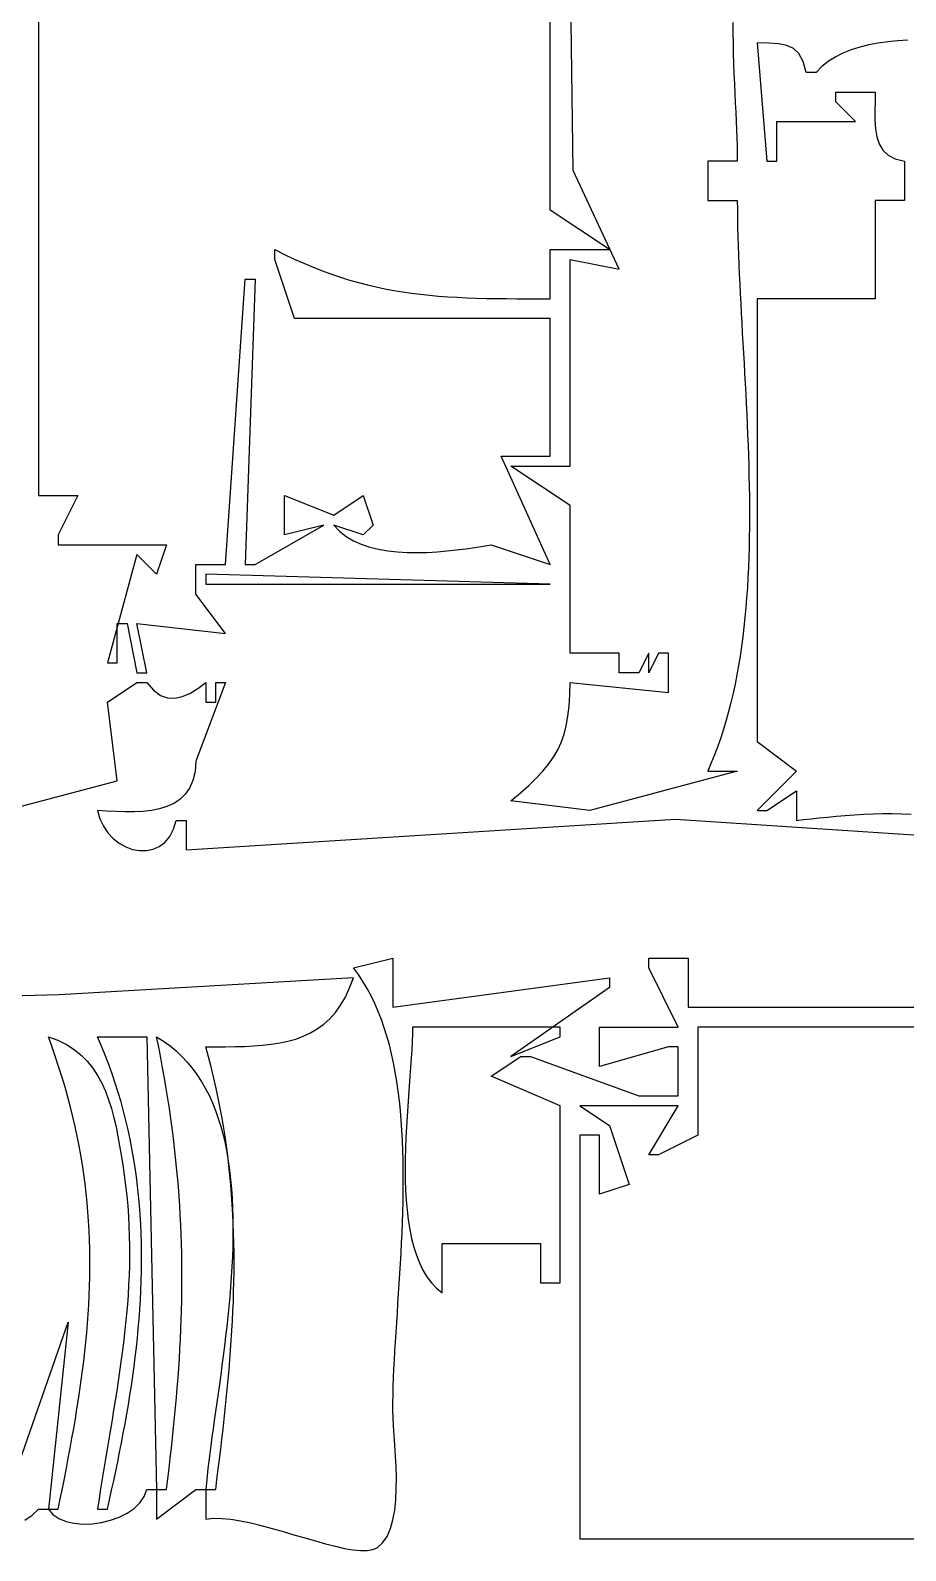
# Model space of a CAD drawing. Header units: metres. Extents: x 249 to 997, y 92 to 756.
# Drawn here: x 584.2 to 673.1, y 411.8 to 566.3 of the extents above; entities that cross this region are included whole.
import ezdxf

# ---------------------------------------------------------------- set-up
doc = ezdxf.new("R2010")
doc.units = ezdxf.units.M

msp = doc.modelspace()

# ---------------------------------------------------------------- linework, layer by layer
for p, q in [((585, 591), (585, 519)), ((637, 548), (637, 579)), ((639.314, 552.0394), (639, 578)), ((655.5498, 567.0618), (655.5531, 566.0065)), ((655.5531, 566.0065), (655.5675, 564.9554)), ((655.5675, 564.9554), (655.5913, 563.9114)), ((655.5913, 563.9114), (655.6228, 562.8773)), ((659.1851, 564.9738), (658, 565)), ((658, 565), (659, 553)), ((660.1858, 564.9113), (659.1851, 564.9738)), ((661.0185, 564.7538), (660.1858, 564.9113)), ((661.6998, 564.4426), (661.0185, 564.7538)), ((662.2461, 563.919), (661.6998, 564.4426)), ((662.674, 563.1243), (662.2461, 563.919)), ((666.7222, 563.9566), (665.9458, 563.5658)), ((667.5526, 564.2887), (666.7222, 563.9566)), ((668.4312, 564.5665), (667.5526, 564.2887)), ((669.352, 564.794), (668.4312, 564.5665)), ((670.309, 564.9753), (669.352, 564.794)), ((671.2965, 565.1148), (670.309, 564.9753)), ((672.3085, 565.2164), (671.2965, 565.1148)), ((673.339, 565.2845), (672.3085, 565.2164)), ((655.6228, 562.8773), (655.6604, 561.8562)), ((663, 562), (662.674, 563.1243)), ((664.5787, 562.5916), (664, 562)), ((665.2293, 563.1122), (664.5787, 562.5916)), ((665.9458, 563.5658), (665.2293, 563.1122)), ((655.6604, 561.8562), (655.7023, 560.851)), ((655.7023, 560.851), (655.7469, 559.8645)), ((664, 562), (663, 562)), ((655.7469, 559.8645), (655.7926, 558.8998)), ((666, 559), (666, 560)), ((666, 560), (670, 560)), ((670, 560), (669.9902, 559.0343)), ((655.7926, 558.8998), (655.8375, 557.9596)), ((655.8375, 557.9596), (655.8802, 557.0471)), ((668, 557), (666, 559)), ((669.9902, 559.0343), (669.9722, 558.0797)), ((669.9722, 558.0797), (669.9749, 557.1543)), ((655.8802, 557.0471), (655.9188, 556.165)), ((655.9188, 556.165), (655.9518, 555.3163)), ((660, 553), (660, 557)), ((660, 557), (668, 557)), ((669.9749, 557.1543), (670.0272, 556.2759)), ((670.0272, 556.2759), (670.1579, 555.4626)), ((655.9518, 555.3163), (655.9774, 554.5039)), ((670.1579, 555.4626), (670.3961, 554.7322)), ((670.3961, 554.7322), (670.7704, 554.1028)), ((655.9774, 554.5039), (655.994, 553.7309)), ((655.994, 553.7309), (656, 553)), ((670.7704, 554.1028), (671.31, 553.5924)), ((671.31, 553.5924), (672.0435, 553.2187)), ((672.0435, 553.2187), (673, 553)), ((644, 542), (639.314, 552.0394)), ((656, 553), (653, 553)), ((653, 553), (653, 549)), ((659, 553), (660, 553)), ((673, 553), (673, 549)), ((653, 549), (656, 549)), ((656, 549), (656.0035, 548.0951)), ((673, 549), (670, 549)), ((670, 549), (670, 539)), ((643, 544), (637, 548)), ((656.0035, 548.0951), (656.014, 547.1797)), ((656.014, 547.1797), (656.0308, 546.2539)), ((656.0308, 546.2539), (656.0535, 545.3183)), ((656.0535, 545.3183), (656.0817, 544.3732)), ((609, 543), (609, 544)), ((609, 544), (610.0044, 543.5025)), ((637, 539), (637, 544)), ((637, 544), (643, 544)), ((656.0817, 544.3732), (656.115, 543.4192)), ((611, 537), (609, 543)), ((610.0044, 543.5025), (610.9901, 543.0391)), ((610.9901, 543.0391), (611.9587, 542.6087)), ((611.9587, 542.6087), (612.9119, 542.21)), ((639, 522), (639, 543)), ((639, 543), (644, 542)), ((656.115, 543.4192), (656.1528, 542.4565)), ((656.1528, 542.4565), (656.1946, 541.4857)), ((604, 512), (606, 541)), ((606, 541), (607, 541)), ((607, 541), (606, 512)), ((612.9119, 542.21), (613.8517, 541.8418)), ((613.8517, 541.8418), (614.7798, 541.5029)), ((614.7798, 541.5029), (615.698, 541.1921)), ((615.698, 541.1921), (616.608, 540.9081)), ((616.608, 540.9081), (617.5117, 540.6498)), ((656.1946, 541.4857), (656.2402, 540.5072)), ((617.5117, 540.6498), (618.4108, 540.4159)), ((618.4108, 540.4159), (619.3072, 540.2052)), ((619.3072, 540.2052), (620.2025, 540.0166)), ((620.2025, 540.0166), (621.0986, 539.8487)), ((621.0986, 539.8487), (621.9973, 539.7004)), ((621.9973, 539.7004), (622.9003, 539.5705)), ((622.9003, 539.5705), (623.8095, 539.4577)), ((623.8095, 539.4577), (624.7266, 539.3608)), ((624.7266, 539.3608), (625.6534, 539.2787)), ((625.6534, 539.2787), (626.5917, 539.2101)), ((626.5917, 539.2101), (627.5433, 539.1538)), ((627.5433, 539.1538), (628.51, 539.1086)), ((656.2402, 540.5072), (656.2889, 539.5213)), ((656.2889, 539.5213), (656.3403, 538.5285)), ((628.51, 539.1086), (629.4935, 539.0732)), ((629.4935, 539.0732), (630.4957, 539.0465)), ((630.4957, 539.0465), (631.5183, 539.0272)), ((631.5183, 539.0272), (632.563, 539.0142)), ((632.563, 539.0142), (633.6318, 539.0061)), ((633.6318, 539.0061), (634.7264, 539.0019)), ((634.7264, 539.0019), (635.8485, 539.0002)), ((635.8485, 539.0002), (637, 539)), ((656.3403, 538.5285), (656.3939, 537.5292)), ((670, 539), (658, 539)), ((658, 539), (658, 494)), ((637, 537), (611, 537)), ((637, 523), (637, 537)), ((656.3939, 537.5292), (656.4494, 536.5239)), ((656.4494, 536.5239), (656.5062, 535.5129)), ((656.5062, 535.5129), (656.5639, 534.4967)), ((656.5639, 534.4967), (656.622, 533.4757)), ((656.622, 533.4757), (656.68, 532.4503)), ((656.68, 532.4503), (656.7376, 531.4209)), ((656.7376, 531.4209), (656.7942, 530.388)), ((656.7942, 530.388), (656.8494, 529.352)), ((656.8494, 529.352), (656.9027, 528.3133)), ((656.9027, 528.3133), (656.9537, 527.2723)), ((656.9537, 527.2723), (657.0018, 526.2295)), ((657.0018, 526.2295), (657.0468, 525.1852)), ((657.0468, 525.1852), (657.088, 524.1399)), ((657.088, 524.1399), (657.125, 523.094)), ((637, 512), (632, 523)), ((632, 523), (637, 523)), ((657.125, 523.094), (657.1574, 522.0479)), ((639, 518), (633, 522)), ((633, 522), (639, 522)), ((657.1574, 522.0479), (657.1847, 521.0021)), ((657.1847, 521.0021), (657.2065, 519.957)), ((657.2065, 519.957), (657.2222, 518.9129)), ((585, 519), (589, 519)), ((589, 519), (587, 515)), ((610, 515), (610, 519)), ((610, 519), (615, 517)), ((615, 517), (618, 519)), ((618, 519), (619, 516)), ((639, 503), (639, 518)), ((657.2222, 518.9129), (657.2315, 517.8704)), ((657.2315, 517.8704), (657.2339, 516.8297)), ((607, 512), (614, 516)), ((614, 516), (610, 515)), ((618, 515), (615, 516)), ((615, 516), (615.5863, 515.3845)), ((619, 516), (618, 515)), ((657.2339, 516.8297), (657.2288, 515.7915)), ((587, 515), (587, 514)), ((615.5863, 515.3845), (616.2531, 514.859)), ((616.2531, 514.859), (616.992, 514.4175)), ((657.2159, 514.756), (657.1948, 513.7237)), ((657.2288, 515.7915), (657.2159, 514.756)), ((587, 514), (598, 514)), ((595, 513), (592, 502)), ((597, 511), (595, 513)), ((598, 514), (597, 511)), ((616.992, 514.4175), (617.7945, 514.0545)), ((617.7945, 514.0545), (618.6522, 513.7642)), ((618.6522, 513.7642), (619.5568, 513.5409)), ((619.5568, 513.5409), (620.4997, 513.3787)), ((620.4997, 513.3787), (621.4727, 513.2721)), ((621.4727, 513.2721), (622.4672, 513.2153)), ((622.4672, 513.2153), (623.4748, 513.2026)), ((623.4748, 513.2026), (624.4873, 513.2282)), ((624.4873, 513.2282), (625.496, 513.2864)), ((625.496, 513.2864), (626.4926, 513.3715)), ((626.4926, 513.3715), (627.4688, 513.4777)), ((627.4688, 513.4777), (628.416, 513.5994)), ((628.416, 513.5994), (629.3258, 513.7309)), ((629.3258, 513.7309), (630.19, 513.8663)), ((630.19, 513.8663), (631, 514)), ((631, 514), (637, 512)), ((657.1948, 513.7237), (657.1648, 512.695)), ((601, 509), (601, 512)), ((601, 512), (604, 512)), ((606, 512), (607, 512)), ((657.1256, 511.6703), (657.0767, 510.6501)), ((657.1648, 512.695), (657.1256, 511.6703)), ((602, 511), (602, 510)), ((637, 510), (602, 511)), ((602, 510), (637, 510)), ((657.0767, 510.6501), (657.0177, 509.6348)), ((604, 505), (601, 509)), ((656.9481, 508.6248), (656.8674, 507.6204)), ((657.0177, 509.6348), (656.9481, 508.6248)), ((656.8674, 507.6204), (656.7752, 506.6223)), ((593, 502), (593, 506)), ((593, 506), (594, 506)), ((594, 506), (595, 501)), ((596, 501), (595, 506)), ((595, 506), (604, 505)), ((656.6711, 505.6306), (656.5544, 504.646)), ((656.7752, 506.6223), (656.6711, 505.6306)), ((656.4249, 503.6687), (656.282, 502.6993)), ((656.5544, 504.646), (656.4249, 503.6687)), ((644, 503), (639, 503)), ((644, 501), (644, 503)), ((647, 503), (646, 501)), ((648, 503), (647, 501)), ((647, 501), (647, 503)), ((649, 503), (648, 503)), ((649, 499), (649, 503)), ((656.282, 502.6993), (656.1253, 501.7381)), ((592, 502), (593, 502)), ((595, 501), (596, 501)), ((646, 501), (644, 501)), ((655.9544, 500.7856), (655.7687, 499.8422)), ((656.1253, 501.7381), (655.9544, 500.7856)), ((592, 498), (595, 500)), ((595, 500), (596, 500)), ((596, 500), (596.6821, 499.2129)), ((596.6821, 499.2129), (597.3833, 498.702)), ((600.3819, 498.9069), (601.1809, 499.3922)), ((604, 500), (601, 492)), ((601.1809, 499.3922), (602, 500)), ((602, 500), (602, 498)), ((603, 498), (603, 500)), ((603, 500), (604, 500)), ((638.9752, 498.7496), (639, 500)), ((639, 500), (649, 499)), ((655.7687, 499.8422), (655.5677, 498.9083)), ((593, 490), (592, 498)), ((597.3833, 498.702), (598.1036, 498.4416)), ((598.1036, 498.4416), (598.8434, 498.406)), ((598.8434, 498.406), (599.6028, 498.5696)), ((599.6028, 498.5696), (600.3819, 498.9069)), ((602, 498), (603, 498)), ((638.7909, 496.5727), (638.907, 497.6115)), ((638.907, 497.6115), (638.9752, 498.7496)), ((655.3512, 497.9843), (655.1185, 497.0706)), ((655.5677, 498.9083), (655.3512, 497.9843)), ((638.6219, 495.6203), (638.7909, 496.5727)), ((654.8692, 496.1677), (654.603, 495.276)), ((655.1185, 497.0706), (654.8692, 496.1677)), ((638.1071, 493.9227), (638.3956, 494.7412)), ((638.3956, 494.7412), (638.6219, 495.6203)), ((654.3192, 494.3959), (654.0174, 493.5278)), ((654.603, 495.276), (654.3192, 494.3959)), ((637.325, 492.4153), (637.7518, 493.1517)), ((637.7518, 493.1517), (638.1071, 493.9227)), ((654.0174, 493.5278), (653.6973, 492.6722)), ((658, 494), (662, 491)), ((601, 492), (600.9106, 490.9492)), ((636.2381, 490.9947), (636.822, 491.7007)), ((636.822, 491.7007), (637.325, 492.4153)), ((653.3583, 491.8294), (653, 491)), ((653.6973, 492.6722), (653.3583, 491.8294)), ((574, 485), (593, 490)), ((600.6929, 490.0471), (600.3574, 489.283)), ((600.9106, 490.9492), (600.6929, 490.0471)), ((634.8089, 489.5574), (635.5686, 490.2846)), ((635.5686, 490.2846), (636.2381, 490.9947)), ((656, 491), (641, 487)), ((653, 491), (656, 491)), ((662, 491), (658, 487)), ((599.9147, 488.6461), (599.3754, 488.126)), ((600.3574, 489.283), (599.9147, 488.6461)), ((633, 488), (633.9543, 488.8002)), ((633.9543, 488.8002), (634.8089, 489.5574)), ((659, 487), (662, 489)), ((662, 489), (662, 486)), ((591.9226, 486.9387), (591, 487)), ((591, 487), (591.2348, 486.1557)), ((592.8546, 486.8878), (591.9226, 486.9387)), ((593.7854, 486.8577), (592.8546, 486.8878)), ((594.7043, 486.8591), (593.7854, 486.8577)), ((595.6007, 486.9027), (594.7043, 486.8591)), ((596.4641, 486.9992), (595.6007, 486.9027)), ((597.2839, 487.1591), (596.4641, 486.9992)), ((598.0494, 487.3931), (597.2839, 487.1591)), ((598.7501, 487.7118), (598.0494, 487.3931)), ((599.3754, 488.126), (598.7501, 487.7118)), ((641, 487), (633, 488)), ((658, 487), (659, 487)), ((667.9016, 486.5663), (668.847, 486.6226)), ((668.847, 486.6226), (669.8038, 486.6642)), ((669.8038, 486.6642), (670.7671, 486.6883)), ((670.7671, 486.6883), (671.7323, 486.6918)), ((671.7323, 486.6918), (672.6945, 486.6721)), ((672.6945, 486.6721), (673.649, 486.6263)), ((591.2348, 486.1557), (591.5915, 485.3939)), ((591.5915, 485.3939), (592.0517, 484.7213)), ((598.329, 484.3465), (598.7223, 485.0891)), ((598.7223, 485.0891), (599, 486)), ((599, 486), (600, 486)), ((600, 483), (649.7137, 486.1342)), ((600, 486), (600, 483)), ((649.7137, 486.1342), (682, 484)), ((662, 486), (662.733, 486.0792)), ((662.733, 486.0792), (663.5107, 486.1638)), ((663.5107, 486.1638), (664.3282, 486.2509)), ((664.3282, 486.2509), (665.1808, 486.3375)), ((665.1808, 486.3375), (666.0638, 486.4209)), ((666.0638, 486.4209), (666.9723, 486.4981)), ((666.9723, 486.4981), (667.9016, 486.5663)), ((592.0517, 484.7213), (592.5971, 484.1444)), ((592.5971, 484.1444), (593.2096, 483.6698)), ((593.2096, 483.6698), (593.8708, 483.3041)), ((597.2683, 483.3394), (597.8383, 483.7654)), ((597.8383, 483.7654), (598.329, 484.3465)), ((593.8708, 483.3041), (594.5625, 483.0538)), ((594.5625, 483.0538), (595.2663, 482.9256)), ((595.2663, 482.9256), (595.9641, 482.9261)), ((595.9641, 482.9261), (596.6375, 483.0619)), ((596.6375, 483.0619), (597.2683, 483.3394)), ((617, 471), (621, 472)), ((621, 472), (621, 467)), ((647, 471), (647, 472)), ((647, 472), (651, 472)), ((651, 472), (651, 467)), ((617, 470), (587.1157, 468.2855)), ((616.6138, 468.9667), (617, 470)), ((617.4951, 470.3332), (617, 471)), ((617.959, 469.6376), (617.4951, 470.3332)), ((618.3925, 468.9145), (617.959, 469.6376)), ((621, 467), (643, 470)), ((643, 470), (643, 469)), ((650, 465), (647, 471)), ((587.1157, 468.2855), (543, 467)), ((616.1782, 468.0404), (616.6138, 468.9667)), ((618.7964, 468.1649), (618.3925, 468.9145)), ((619.1718, 467.3898), (618.7964, 468.1649)), ((643, 469), (633, 462)), ((615.1659, 466.4854), (615.6949, 467.2153)), ((615.6949, 467.2153), (616.1782, 468.0404)), ((619.5195, 466.5906), (619.1718, 467.3898)), ((619.8404, 465.7682), (619.5195, 466.5906)), ((651, 467), (680, 467)), ((613.3228, 464.8091), (613.978, 465.2881)), ((613.978, 465.2881), (614.5929, 465.845)), ((614.5929, 465.845), (615.1659, 466.4854)), ((620.1354, 464.9238), (619.8404, 465.7682)), ((623, 465), (622.9904, 464.2831)), ((638, 465), (623, 465)), ((638, 464), (638, 465)), ((642, 461), (642, 465)), ((642, 465), (650, 465)), ((681, 465), (652, 465)), ((652, 465), (652, 454)), ((586.3797, 462.9582), (586, 464)), ((586, 464), (586.9691, 463.6519)), ((586.9691, 463.6519), (587.8435, 463.2244)), ((591.4034, 463.0629), (591, 464)), ((591, 464), (596, 464)), ((596, 464), (597, 418)), ((597.2151, 462.9367), (597, 464)), ((597, 464), (597.7016, 463.5595)), ((597.7016, 463.5595), (598.363, 463.0815)), ((609.5099, 463.3756), (610.3379, 463.5535)), ((610.3379, 463.5535), (611.1351, 463.78)), ((611.1351, 463.78), (611.8995, 464.0608)), ((611.8995, 464.0608), (612.6294, 464.4019)), ((612.6294, 464.4019), (613.3228, 464.8091)), ((620.4054, 464.0585), (620.1354, 464.9238)), ((620.6512, 463.1734), (620.4054, 464.0585)), ((622.9637, 463.5113), (622.9223, 462.6891)), ((622.9904, 464.2831), (622.9637, 463.5113)), ((633, 462), (638, 464)), ((586.7393, 461.9248), (586.3797, 462.9582)), ((587.0792, 460.8992), (586.7393, 461.9248)), ((587.8435, 463.2244), (588.6289, 462.7227)), ((588.6289, 462.7227), (589.3313, 462.1525)), ((589.3313, 462.1525), (589.9565, 461.5191)), ((591.7852, 462.124), (591.4034, 463.0629)), ((592.1458, 461.1834), (591.7852, 462.124)), ((597.42, 461.8822), (597.2151, 462.9367)), ((598.363, 463.0815), (598.9851, 462.5671)), ((598.9851, 462.5671), (599.569, 462.0177)), ((599.569, 462.0177), (600.1157, 461.4345)), ((602.2793, 461.9785), (602, 463)), ((602, 463), (603.0074, 462.9996)), ((602.5423, 460.9605), (602.2793, 461.9785)), ((603.0074, 462.9996), (603.999, 463.0011)), ((603.999, 463.0011), (604.9728, 463.0102)), ((604.9728, 463.0102), (605.927, 463.0329)), ((605.927, 463.0329), (606.8596, 463.0749)), ((606.8596, 463.0749), (607.7689, 463.1422)), ((607.7689, 463.1422), (608.653, 463.2405)), ((608.653, 463.2405), (609.5099, 463.3756)), ((620.8739, 462.2697), (620.6512, 463.1734)), ((621.0742, 461.3485), (620.8739, 462.2697)), ((622.9223, 462.6891), (622.8689, 461.821)), ((631, 460), (634, 462)), ((634, 462), (635, 462)), ((635, 462), (646, 458)), ((649, 463), (642, 461)), ((650, 463), (649, 463)), ((650, 458), (650, 463)), ((587.3996, 459.8812), (587.0792, 460.8992)), ((589.9565, 461.5191), (590.5103, 460.8282)), ((590.5103, 460.8282), (590.9986, 460.0852)), ((592.4856, 460.2412), (592.1458, 461.1834)), ((597.6149, 460.836), (597.42, 461.8822)), ((597.7998, 459.7976), (597.6149, 460.836)), ((600.1157, 461.4345), (600.626, 460.8189)), ((600.626, 460.8189), (601.1011, 460.172)), ((602.7894, 459.9458), (602.5423, 460.9605)), ((621.2532, 460.411), (621.0742, 461.3485)), ((621.4116, 459.4581), (621.2532, 460.411)), ((622.8063, 460.9116), (622.7371, 459.9653)), ((622.8689, 461.821), (622.8063, 460.9116)), ((587.7009, 458.8703), (587.3996, 459.8812)), ((587.9834, 457.8663), (587.7009, 458.8703)), ((590.9986, 460.0852), (591.4271, 459.2956)), ((591.4271, 459.2956), (591.8018, 458.465)), ((592.8049, 459.2973), (592.4856, 460.2412)), ((593.1042, 458.3518), (592.8049, 459.2973)), ((597.9749, 458.7668), (597.7998, 459.7976)), ((601.1011, 460.172), (601.5419, 459.4951)), ((601.5419, 459.4951), (601.9495, 458.7896)), ((603.0207, 458.9342), (602.7894, 459.9458)), ((603.2366, 457.9255), (603.0207, 458.9342)), ((621.5504, 458.4911), (621.4116, 459.4581)), ((622.6639, 458.9867), (622.5894, 457.9804)), ((622.7371, 459.9653), (622.6639, 458.9867)), ((638, 457), (631, 460)), ((588.2475, 456.8686), (587.9834, 457.8663)), ((591.8018, 458.465), (592.1284, 457.5987)), ((592.1284, 457.5987), (592.4129, 456.7023)), ((593.3837, 457.4047), (593.1042, 458.3518)), ((593.6438, 456.4563), (593.3837, 457.4047)), ((598.1402, 457.743), (597.9749, 458.7668)), ((598.2959, 456.7259), (598.1402, 457.743)), ((601.9495, 458.7896), (602.3248, 458.0567)), ((602.3248, 458.0567), (602.6687, 457.2976)), ((602.6687, 457.2976), (602.9824, 456.5137)), ((603.4375, 456.9196), (603.2366, 457.9255)), ((621.6704, 457.5111), (621.5504, 458.4911)), ((621.7727, 456.5192), (621.6704, 457.5111)), ((622.5894, 457.9804), (622.5162, 456.9508)), ((646, 458), (647, 458)), ((647, 458), (649, 458)), ((649, 458), (650, 458)), ((588.4935, 455.8771), (588.2475, 456.8686)), ((588.7216, 454.8913), (588.4935, 455.8771)), ((592.4129, 456.7023), (592.661, 455.7813)), ((592.661, 455.7813), (592.8787, 454.8413)), ((593.885, 455.5063), (593.6438, 456.4563)), ((598.442, 455.7151), (598.2959, 456.7259)), ((602.9824, 456.5137), (603.2669, 455.7062)), ((603.6237, 455.9163), (603.4375, 456.9196)), ((603.7955, 454.9153), (603.6237, 455.9163)), ((621.858, 455.5166), (621.7727, 456.5192)), ((622.447, 455.9026), (622.3845, 454.8403)), ((622.5162, 456.9508), (622.447, 455.9026)), ((638, 439), (638, 457)), ((650, 457), (640, 457)), ((640, 457), (643, 455)), ((647, 452), (650, 457)), ((588.9323, 453.9108), (588.7216, 454.8913)), ((592.8787, 454.8413), (593.0716, 453.8876)), ((594.1075, 454.5551), (593.885, 455.5063)), ((594.3118, 453.6025), (594.1075, 454.5551)), ((598.5787, 454.7102), (598.442, 455.7151)), ((598.7061, 453.7108), (598.5787, 454.7102)), ((603.2669, 455.7062), (603.523, 454.8764)), ((603.523, 454.8764), (603.7518, 454.0256)), ((603.9533, 453.9166), (603.7955, 454.9153)), ((621.9273, 454.5042), (621.858, 455.5166)), ((621.9815, 453.4834), (621.9273, 454.5042)), ((622.3845, 454.8403), (622.3313, 453.7683)), ((643, 455), (645, 449)), ((589.1258, 452.9354), (588.9323, 453.9108)), ((589.3026, 451.9645), (589.1258, 452.9354)), ((593.0716, 453.8876), (593.2457, 452.9258)), ((593.2457, 452.9258), (593.4069, 451.9614)), ((594.4982, 452.6486), (594.3118, 453.6025)), ((594.6671, 451.6936), (594.4982, 452.6486)), ((598.8243, 452.7165), (598.7061, 453.7108)), ((598.9334, 451.7268), (598.8243, 452.7165)), ((603.7518, 454.0256), (603.9543, 453.1549)), ((604.0973, 452.92), (603.9533, 453.9166)), ((603.9543, 453.1549), (604.1315, 452.2658)), ((604.2278, 451.9253), (604.0973, 452.92)), ((622.0214, 452.4552), (621.9815, 453.4834)), ((622.2902, 452.6912), (622.2636, 451.6137)), ((622.3313, 453.7683), (622.2902, 452.6912)), ((642, 454), (640, 454)), ((640, 454), (640, 413)), ((642, 448), (642, 454)), ((652, 454), (648, 452)), ((589.4628, 450.998), (589.3026, 451.9645)), ((593.4069, 451.9614), (593.5609, 451)), ((594.8189, 450.7374), (594.6671, 451.6936)), ((599.0335, 450.7414), (598.9334, 451.7268)), ((604.1315, 452.2658), (604.2844, 451.3595)), ((604.3453, 450.9323), (604.2278, 451.9253)), ((604.2844, 451.3595), (604.414, 450.4372)), ((622.048, 451.4206), (622.0214, 452.4552)), ((622.0621, 450.381), (622.048, 451.4206)), ((622.2636, 451.6137), (622.2544, 450.5401)), ((648, 452), (647, 452)), ((589.6068, 450.0354), (589.4628, 450.998)), ((589.735, 449.0763), (589.6068, 450.0354)), ((593.5609, 451), (593.7187, 449.9401)), ((593.7187, 449.9401), (593.8542, 448.8894)), ((594.954, 449.7801), (594.8189, 450.7374)), ((595.0726, 448.8218), (594.954, 449.7801)), ((599.1247, 449.7599), (599.0335, 450.7414)), ((599.2072, 448.7819), (599.1247, 449.7599)), ((604.45, 449.9408), (604.3453, 450.9323)), ((604.414, 450.4372), (604.5212, 449.5002)), ((604.5423, 448.9507), (604.45, 449.9408)), ((622.0648, 449.3373), (622.0621, 450.381)), ((622.2544, 450.5401), (622.2651, 449.475)), ((589.8477, 448.1204), (589.735, 449.0763)), ((589.9452, 447.1673), (589.8477, 448.1204)), ((593.8542, 448.8894), (593.9681, 447.8474)), ((595.1752, 447.8624), (595.0726, 448.8218)), ((599.2809, 447.807), (599.2072, 448.7819)), ((604.5212, 449.5002), (604.6071, 448.5498)), ((604.6224, 447.9618), (604.5423, 448.9507)), ((604.6071, 448.5498), (604.6728, 447.5873)), ((622.039, 447.2422), (622.0567, 448.2906)), ((622.0567, 448.2906), (622.0648, 449.3373)), ((622.2651, 449.475), (622.2984, 448.423)), ((622.2984, 448.423), (622.357, 447.3886)), ((645, 449), (642, 448)), ((590.0278, 446.2167), (589.9452, 447.1673)), ((593.9681, 447.8474), (594.0613, 446.8135)), ((594.0613, 446.8135), (594.1345, 445.7873)), ((595.2622, 446.9022), (595.1752, 447.8624)), ((595.3339, 445.941), (595.2622, 446.9022)), ((599.3462, 446.8347), (599.2809, 447.807)), ((599.4029, 445.8647), (599.3462, 446.8347)), ((604.6907, 446.974), (604.6224, 447.9618)), ((604.6728, 447.5873), (604.719, 446.614)), ((604.7476, 445.987), (604.6907, 446.974)), ((604.719, 446.614), (604.747, 445.6311)), ((622.0123, 446.1932), (622.039, 447.2422)), ((622.357, 447.3886), (622.4436, 446.3764)), ((590.0959, 445.2683), (590.0278, 446.2167)), ((590.1498, 444.3215), (590.0959, 445.2683)), ((594.1345, 445.7873), (594.1886, 444.7682)), ((595.3906, 444.979), (595.3339, 445.941)), ((595.4329, 444.0163), (595.3906, 444.979)), ((599.4513, 444.8966), (599.4029, 445.8647)), ((604.747, 445.6311), (604.7576, 444.6398)), ((604.7933, 445.0007), (604.7476, 445.987)), ((604.8282, 444.0149), (604.7933, 445.0007)), ((621.9362, 444.0976), (621.9778, 445.1446)), ((621.9778, 445.1446), (622.0123, 446.1932)), ((622.4436, 446.3764), (622.5608, 445.3908)), ((622.5608, 445.3908), (622.7112, 444.4365)), ((590.1898, 443.3762), (590.1498, 444.3215)), ((590.2163, 442.4318), (590.1898, 443.3762)), ((594.1886, 444.7682), (594.2243, 443.7557)), ((594.2243, 443.7557), (594.2424, 442.7493)), ((595.461, 443.0528), (595.4329, 444.0163)), ((599.4915, 443.93), (599.4513, 444.8966)), ((599.5236, 442.9644), (599.4915, 443.93)), ((604.7518, 443.6415), (604.7308, 442.6375)), ((604.7576, 444.6398), (604.7518, 443.6415)), ((604.8526, 443.0295), (604.8282, 444.0149)), ((621.8884, 443.0533), (621.9362, 444.0976)), ((622.7112, 444.4365), (622.8975, 443.5178)), ((622.8975, 443.5178), (623.1224, 442.6395)), ((590.2295, 441.4881), (590.2163, 442.4318)), ((594.2424, 442.7493), (594.2437, 441.7485)), ((595.4752, 442.0887), (595.461, 443.0528)), ((595.4761, 441.1239), (595.4752, 442.0887)), ((599.5476, 441.9995), (599.5236, 442.9644)), ((599.5638, 441.0349), (599.5476, 441.9995)), ((604.7308, 442.6375), (604.6953, 441.6289)), ((604.8668, 442.0442), (604.8526, 443.0295)), ((604.8712, 441.0589), (604.8668, 442.0442)), ((621.778, 440.9773), (621.8354, 442.0128)), ((621.8354, 442.0128), (621.8884, 443.0533)), ((623.1224, 442.6395), (623.3885, 441.806)), ((626, 438), (626, 443)), ((626, 443), (636, 443)), ((636, 443), (636, 439)), ((590.2176, 439.6013), (590.2298, 440.5448)), ((590.2298, 440.5448), (590.2295, 441.4881)), ((594.2291, 440.7528), (594.1992, 439.7616)), ((594.2437, 441.7485), (594.2291, 440.7528)), ((595.4639, 440.1586), (595.4761, 441.1239)), ((599.5721, 440.0701), (599.5638, 441.0349)), ((604.6465, 440.6171), (604.5854, 439.6034)), ((604.6953, 441.6289), (604.6465, 440.6171)), ((604.8661, 440.0735), (604.8712, 441.0589)), ((621.7172, 439.9479), (621.778, 440.9773)), ((623.3885, 441.806), (623.6985, 441.0218)), ((623.6985, 441.0218), (624.0551, 440.2915)), ((624.0551, 440.2915), (624.4608, 439.6197)), ((590.1931, 438.6575), (590.2176, 439.6013)), ((594.155, 438.7744), (594.0972, 437.7908)), ((594.1992, 439.7616), (594.155, 438.7744)), ((595.4018, 438.2265), (595.439, 439.1927)), ((595.439, 439.1927), (595.4639, 440.1586)), ((599.5658, 438.1386), (599.5727, 439.1048)), ((599.5727, 439.1048), (599.5721, 440.0701)), ((604.5854, 439.6034), (604.5129, 438.5891)), ((604.8285, 438.1013), (604.8517, 439.0876)), ((604.8517, 439.0876), (604.8661, 440.0735)), ((621.5887, 437.9118), (621.6538, 438.9257)), ((621.6538, 438.9257), (621.7172, 439.9479)), ((624.4608, 439.6197), (624.9185, 439.0107)), ((624.9185, 439.0107), (625.4306, 438.4693)), ((636, 439), (638, 439)), ((590.1086, 436.767), (590.1567, 437.7128)), ((590.1567, 437.7128), (590.1931, 438.6575)), ((594.0972, 437.7908), (594.0266, 436.8102)), ((595.2919, 436.2928), (595.3527, 437.2598)), ((595.3527, 437.2598), (595.4018, 438.2265)), ((599.5513, 437.171), (599.5658, 438.1386)), ((604.43, 437.5753), (604.3377, 436.5633)), ((604.5129, 438.5891), (604.43, 437.5753)), ((604.7967, 437.1143), (604.8285, 438.1013)), ((621.5229, 436.9073), (621.5887, 437.9118)), ((625.4306, 438.4693), (626, 438)), ((589.9791, 434.8705), (590.0494, 435.8197)), ((590.0494, 435.8197), (590.1086, 436.767)), ((593.944, 435.832), (593.8502, 434.8559)), ((594.0266, 436.8102), (593.944, 435.832)), ((595.22, 435.3254), (595.2919, 436.2928)), ((599.5005, 435.2303), (599.5295, 436.2017)), ((599.5295, 436.2017), (599.5513, 437.171)), ((604.3377, 436.5633), (604.2371, 435.5546)), ((604.7088, 435.1375), (604.7567, 436.1264)), ((604.7567, 436.1264), (604.7967, 437.1143)), ((621.3925, 434.9312), (621.4572, 435.9134)), ((621.4572, 435.9134), (621.5229, 436.9073)), ((581, 415), (588, 435)), ((588, 435), (586, 416)), ((589.8983, 433.9191), (589.9791, 434.8705)), ((593.8502, 434.8559), (593.746, 433.8812)), ((595.0441, 433.3901), (595.1373, 434.3579)), ((595.1373, 434.3579), (595.22, 435.3254)), ((599.421, 433.2794), (599.4642, 434.2563)), ((599.4642, 434.2563), (599.5005, 435.2303)), ((604.1291, 434.5502), (604.0147, 433.5516)), ((604.2371, 435.5546), (604.1291, 434.5502)), ((604.5906, 433.1559), (604.6533, 434.1474)), ((604.6533, 434.1474), (604.7088, 435.1375)), ((621.3298, 433.9619), (621.3925, 434.9312)), ((589.706, 432.0081), (589.8071, 432.9651)), ((589.8071, 432.9651), (589.8983, 433.9191)), ((593.6322, 432.9074), (593.5096, 431.9341)), ((593.746, 433.8812), (593.6322, 432.9074)), ((594.9407, 432.4222), (595.0441, 433.3901)), ((599.3708, 432.2991), (599.421, 433.2794)), ((603.895, 432.5599), (603.7708, 431.5764)), ((604.0147, 433.5516), (603.895, 432.5599)), ((604.5209, 432.1628), (604.5906, 433.1559)), ((621.2137, 432.0661), (621.2698, 433.0065)), ((621.2698, 433.0065), (621.3298, 433.9619)), ((589.4753, 430.0839), (589.5953, 431.0479)), ((589.5953, 431.0479), (589.706, 432.0081)), ((593.5096, 431.9341), (593.379, 430.9607)), ((594.7054, 430.4863), (594.8277, 431.4543)), ((594.8277, 431.4543), (594.9407, 432.4222)), ((599.25, 430.3269), (599.3137, 431.3151)), ((599.3137, 431.3151), (599.3708, 432.2991)), ((603.7708, 431.5764), (603.6432, 430.6025)), ((604.3621, 430.1713), (604.4447, 431.168)), ((604.4447, 431.168), (604.5209, 432.1628)), ((621.116, 430.2351), (621.1621, 431.142)), ((621.1621, 431.142), (621.2137, 432.0661)), ((589.3462, 429.1159), (589.4753, 430.0839)), ((593.2412, 429.9867), (593.0969, 429.0116)), ((593.379, 430.9607), (593.2412, 429.9867)), ((594.434, 428.5505), (594.574, 429.5183)), ((594.574, 429.5183), (594.7054, 430.4863)), ((599.1796, 429.3342), (599.25, 430.3269)), ((603.5133, 429.6393), (603.3819, 428.6882)), ((603.6432, 430.6025), (603.5133, 429.6393)), ((604.2736, 429.1725), (604.3621, 430.1713)), ((621.0764, 429.3467), (621.116, 430.2351)), ((589.0625, 427.1664), (589.2085, 428.1435)), ((589.2085, 428.1435), (589.3462, 429.1159)), ((592.947, 428.0349), (592.7923, 427.056)), ((593.0969, 429.0116), (592.947, 428.0349)), ((594.2859, 427.5827), (594.434, 428.5505)), ((599.0195, 427.3336), (599.1027, 428.3366)), ((599.1027, 428.3366), (599.1796, 429.3342)), ((603.3819, 428.6882), (603.2502, 427.7504)), ((604.08, 427.1681), (604.1795, 428.1715)), ((604.1795, 428.1715), (604.2736, 429.1725)), ((621.02, 427.6297), (621.0441, 428.4779)), ((621.0441, 428.4779), (621.0764, 429.3467)), ((588.9085, 426.1841), (589.0625, 427.1664)), ((592.7923, 427.056), (592.6336, 426.0745)), ((593.9662, 425.6479), (594.1298, 426.6152)), ((594.1298, 426.6152), (594.2859, 427.5827)), ((598.9299, 426.3249), (599.0195, 427.3336)), ((603.119, 426.8272), (602.9894, 425.9199)), ((603.2502, 427.7504), (603.119, 426.8272)), ((603.9756, 426.1621), (604.08, 427.1681)), ((621, 426), (621.0049, 426.8034)), ((621.0049, 426.8034), (621.02, 427.6297)), ((588.5777, 424.2027), (588.7468, 425.1963)), ((588.7468, 425.1963), (588.9085, 426.1841)), ((592.4716, 425.0898), (592.3072, 424.1014)), ((592.6336, 426.0745), (592.4716, 425.0898)), ((593.7956, 424.6809), (593.9662, 425.6479)), ((598.7323, 424.2886), (598.8342, 425.31)), ((598.8342, 425.31), (598.9299, 426.3249)), ((602.8624, 425.0297), (602.739, 424.158)), ((602.9894, 425.9199), (602.8624, 425.0297)), ((603.7532, 424.1416), (603.8666, 425.1533)), ((603.8666, 425.1533), (603.9756, 426.1621)), ((621.0184, 425.2892), (621, 426)), ((621.0659, 424.4554), (621.0184, 425.2892)), ((588.4017, 423.2029), (588.5777, 424.2027)), ((592.3072, 424.1014), (592.1412, 423.1088)), ((593.4343, 422.7479), (593.6181, 423.7142)), ((593.6181, 423.7142), (593.7956, 424.6809)), ((598.6246, 423.2602), (598.7323, 424.2886)), ((602.6201, 423.306), (602.5069, 422.4749)), ((602.739, 424.158), (602.6201, 423.306)), ((603.6357, 423.1267), (603.7532, 424.1416)), ((621.1317, 423.5196), (621.0659, 424.4554)), ((621.2049, 422.5033), (621.1317, 423.5196)), ((588.0298, 421.1832), (588.2189, 422.1965)), ((588.2189, 422.1965), (588.4017, 423.2029)), ((591.9743, 422.1115), (591.8074, 421.109)), ((592.1412, 423.1088), (591.9743, 422.1115)), ((593.049, 420.8169), (593.2445, 421.7821)), ((593.2445, 421.7821), (593.4343, 422.7479)), ((598.3915, 421.181), (598.5109, 422.2244)), ((598.5109, 422.2244), (598.6246, 423.2602)), ((602.5069, 422.4749), (602.4002, 421.666)), ((603.3902, 421.0871), (603.5147, 422.1086)), ((603.5147, 422.1086), (603.6357, 423.1267)), ((621.2748, 421.4276), (621.2049, 422.5033)), ((587.8346, 420.1626), (588.0298, 421.1832)), ((591.8074, 421.109), (591.6412, 420.1007)), ((592.8482, 419.8521), (593.049, 420.8169)), ((598.2665, 420.1293), (598.3915, 421.181)), ((602.301, 420.8807), (602.2104, 420.1201)), ((602.4002, 421.666), (602.301, 420.8807)), ((603.2627, 420.0619), (603.3902, 421.0871)), ((621.3304, 420.3138), (621.2748, 421.4276)), ((621.3608, 419.1833), (621.3304, 420.3138)), ((587.4274, 418.098), (587.6337, 419.1343)), ((587.6337, 419.1343), (587.8346, 420.1626)), ((591.4766, 419.0862), (591.3143, 418.0649)), ((591.6412, 420.1007), (591.4766, 419.0862)), ((592.4324, 417.9246), (592.6426, 418.888)), ((592.6426, 418.888), (592.8482, 419.8521)), ((598, 418), (598.1359, 419.0691)), ((598.1359, 419.0691), (598.2665, 420.1293)), ((602.0589, 418.6785), (602, 418)), ((602.1294, 419.3857), (602.0589, 418.6785)), ((602.2104, 420.1201), (602.1294, 419.3857)), ((603, 418), (603.1325, 419.0329)), ((603.1325, 419.0329), (603.2627, 420.0619)), ((621.3554, 418.0572), (621.3608, 419.1833)), ((587.216, 417.0534), (587.4274, 418.098)), ((591.3143, 418.0649), (591.1552, 417.0363)), ((592.2181, 416.9619), (592.4324, 417.9246)), ((595.3047, 416.6502), (595.742, 417.2902)), ((595.742, 417.2902), (596, 418)), ((596, 418), (597, 418)), ((597, 418), (597, 415)), ((597, 415), (601, 418)), ((597, 418), (598, 418)), ((601, 418), (602, 418)), ((602, 418), (602, 415)), ((602, 418), (603, 418)), ((621.3032, 416.9568), (621.3554, 418.0572)), ((584.3555, 415.3805), (585, 416)), ((585, 416), (586, 416)), ((586, 416), (586.4616, 415.4621)), ((586, 416), (587, 416)), ((587, 416), (587.216, 417.0534)), ((591.1552, 417.0363), (591, 416)), ((591, 416), (592, 416)), ((592, 416), (592.2181, 416.9619)), ((593.19, 415.192), (594.0014, 415.5967)), ((594.0014, 415.5967), (594.7154, 416.0842)), ((594.7154, 416.0842), (595.3047, 416.6502)), ((621.015, 414.9184), (621.1933, 415.9034)), ((621.1933, 415.9034), (621.3032, 416.9568)), ((583.6085, 414.8744), (584.3555, 415.3805)), ((586.4616, 415.4621), (587.0711, 415.0465)), ((587.0711, 415.0465), (587.8013, 414.7487)), ((587.8013, 414.7487), (588.625, 414.5644)), ((588.625, 414.5644), (589.5148, 414.4893)), ((589.5148, 414.4893), (590.4434, 414.5188)), ((590.4434, 414.5188), (591.3837, 414.6487)), ((591.3837, 414.6487), (592.3083, 414.8746)), ((592.3083, 414.8746), (593.19, 415.192)), ((602, 415), (602.7661, 415.0784)), ((602.7661, 415.0784), (603.618, 415.0664)), ((603.618, 415.0664), (604.5436, 414.9753)), ((604.5436, 414.9753), (605.5304, 414.8165)), ((605.5304, 414.8165), (606.5665, 414.6014)), ((606.5665, 414.6014), (607.6395, 414.3416)), ((607.6395, 414.3416), (608.7372, 414.0483)), ((608.7372, 414.0483), (609.8475, 413.7331)), ((620.4097, 413.2382), (620.7574, 414.0229)), ((620.7574, 414.0229), (621.015, 414.9184)), ((609.8475, 413.7331), (610.9582, 413.4074)), ((610.9582, 413.4074), (612.0571, 413.0826)), ((612.0571, 413.0826), (613.1319, 412.7702)), ((613.1319, 412.7702), (614.1704, 412.4815)), ((614.1704, 412.4815), (615.1605, 412.228)), ((619.4004, 412.0864), (619.9609, 412.5856)), ((619.9609, 412.5856), (620.4097, 413.2382)), ((640, 413), (703, 413)), ((615.1605, 412.228), (616.0899, 412.0211)), ((616.0899, 412.0211), (616.9465, 411.8724)), ((616.9465, 411.8724), (617.7181, 411.793)), ((617.7181, 411.793), (618.3924, 411.7947)), ((618.3924, 411.7947), (618.9572, 411.8886)), ((618.9572, 411.8886), (619.4004, 412.0864))]:
    msp.add_line(p, q)

doc.saveas('drawing.dxf')
